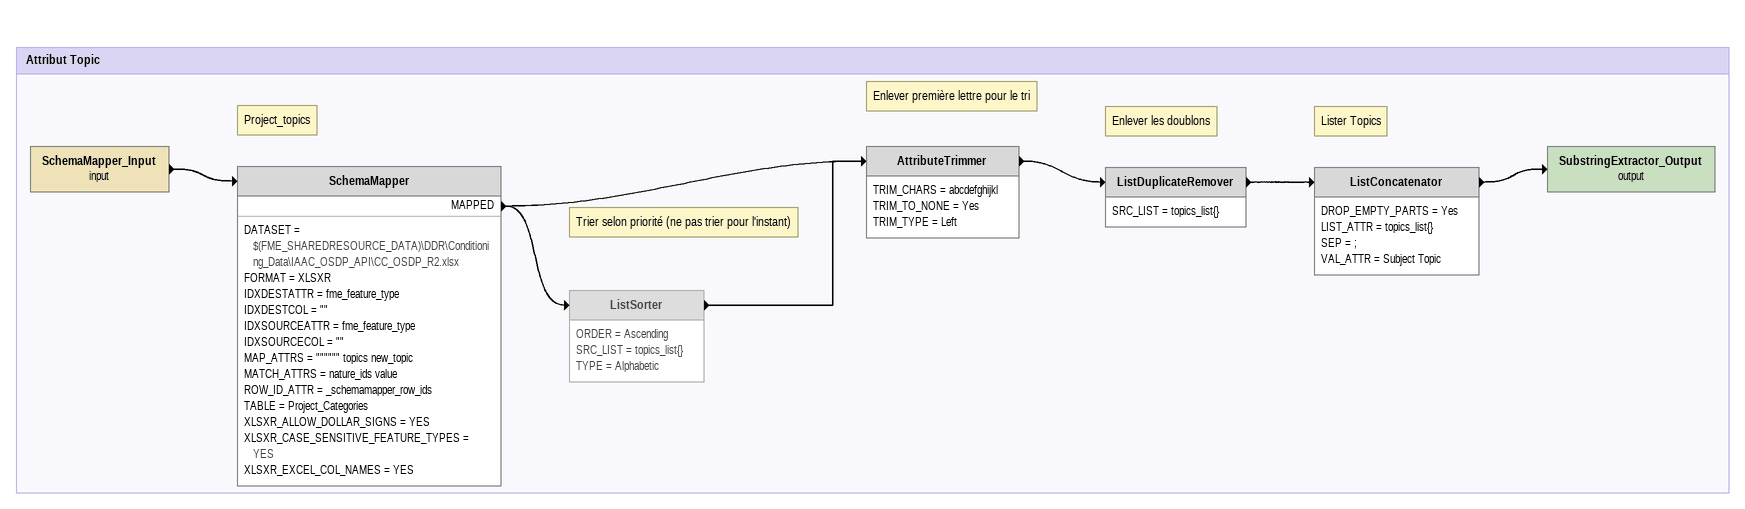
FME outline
Bookmark: Attribut Topic
SchemaMapper_Input (input)
    -> SchemaMapper
Note: Project_topics
SchemaMapper
    DATASET = $(FME_SHAREDRESOURCE_DATA)\DDR\Conditioning_Data\IAAC_OSDP_API\CC_OSDP_R2.xlsx
    FORMAT = XLSXR
    IDXDESTATTR = fme_feature_type
    IDXDESTCOL = ""
    IDXSOURCEATTR = fme_feature_type
    IDXSOURCECOL = ""
    MAP_ATTRS = """""" topics new_topic
    MATCH_ATTRS = nature_ids value
    ROW_ID_ATTR = _schemamapper_row_ids
    TABLE = Project_Categories
    XLSXR_ALLOW_DOLLAR_SIGNS = YES
    XLSXR_CASE_SENSITIVE_FEATURE_TYPES = YES
    XLSXR_EXCEL_COL_NAMES = YES
    MAPPED -> ListSorter
    MAPPED -> AttributeTrimmer
Note: Trier selon priorité (ne pas trier pour l'instant)
ListSorter [off]
    ORDER = Ascending
    SRC_LIST = topics_list{}
    TYPE = Alphabetic
    -> AttributeTrimmer
Note: Enlever première lettre pour le tri
AttributeTrimmer
    TRIM_CHARS = abcdefghijkl
    TRIM_TO_NONE = Yes
    TRIM_TYPE = Left
    -> ListDuplicateRemover
Note: Enlever les doublons
ListDuplicateRemover
    SRC_LIST = topics_list{}
    -> ListConcatenator
Note: Lister Topics
ListConcatenator
    DROP_EMPTY_PARTS = Yes
    LIST_ATTR = topics_list{}
    SEP = ;
    VAL_ATTR = Subject Topic
    -> SubstringExtractor_Output (output)
SubstringExtractor_Output (output)
